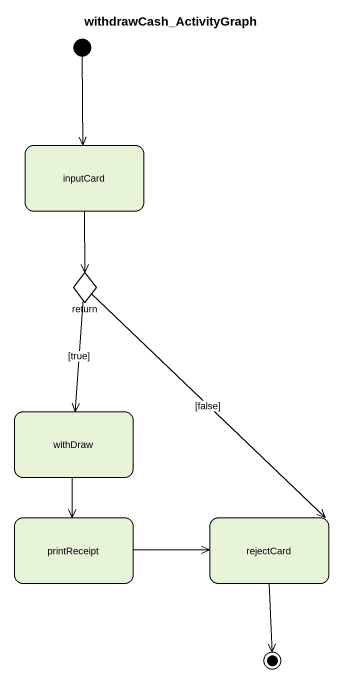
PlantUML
@startuml
title withdrawCash_ActivityGraph
hide empty description
state inputCard
state "return" as return_ <<choice>>
state withDraw
state printReceipt
state rejectCard
[*] --> inputCard
inputCard --> return_
return_ --> withDraw : [true]
return_ --> rejectCard : [false]
withDraw --> printReceipt
printReceipt -right-> rejectCard
rejectCard --> [*]
@enduml
